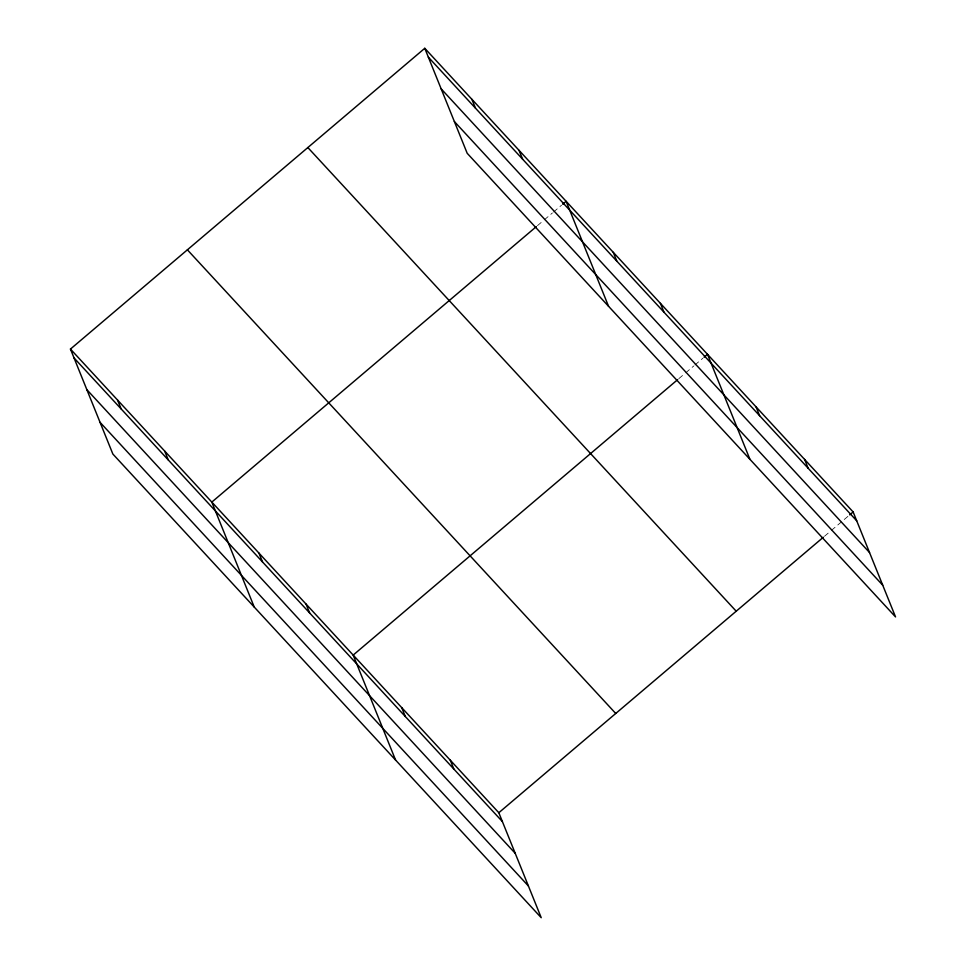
<?xml version="1.0" encoding="UTF-8"?>
<svg xmlns="http://www.w3.org/2000/svg" width="966" height="966" viewBox="0 0 966 966"><rect width="100%" height="100%" fill="white"/><g stroke="black" fill="none" stroke-linecap="round" stroke-linejoin="round"><path stroke-width="0.72" stroke-dasharray="4.83 3.62" d="M537.47 225.633L543.206 220.767M544.353 219.789L552.383 212.979M553.53 212.013L561.548 205.203M678.832 378.636L684.568 373.77M685.715 372.804L693.733 365.993M694.88 365.015L702.91 358.205M824.481 536.287L830.217 531.421M831.352 530.443L848.546 515.844"/><path stroke-width="1.45" d="M70.458 349.076L498.818 812.732L541.226 917.7L112.865 454.044L70.458 349.076L424.774 48.3L853.135 511.956L895.542 616.924L467.182 153.268L424.774 48.3M536.335 226.612L211.82 502.091L254.227 607.046M562.695 204.224L566.136 201.302L608.544 306.27M677.685 379.614L353.17 655.093L395.577 760.061M704.057 357.227L707.498 354.317L749.906 459.273M498.818 812.732L823.334 537.253M849.694 514.878L853.135 511.956M428.349 57.163L856.721 520.807M441.172 88.872L869.533 552.528M454.37 121.547L882.731 585.203M307.852 147.556L736.213 611.212M187.38 249.82L615.74 713.476M74.032 357.939L502.392 821.595M86.843 389.66L515.216 853.304M100.053 422.335L528.414 885.991M804.593 459.405L808.168 468.269M756.04 406.855L759.626 415.718M660.37 303.312L663.956 312.175M613.253 252.307L616.839 261.17M519.02 150.31L522.594 159.161M471.891 99.305L475.477 108.156M450.265 760.182L453.851 769.045M401.723 707.643L405.297 716.494M306.053 604.088L309.639 612.951M258.936 553.083L262.511 561.946M164.691 451.086L168.277 459.949M117.574 400.081L121.148 408.944"/></g></svg>
